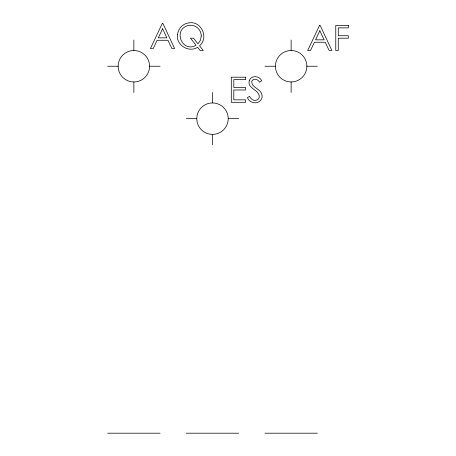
<?xml version="1.0" encoding="UTF-8"?>
<svg xmlns="http://www.w3.org/2000/svg" width="456" height="456" viewBox="0 0 456 456"><rect width="100%" height="100%" fill="white"/><g stroke="black" fill="none" stroke-linecap="round" stroke-linejoin="round"><path stroke-width="0.68" d="M107.656 66.24L118.172 66.24M149.562 66.24L160.079 66.24M264.925 66.24L275.441 66.24M306.831 66.24L317.347 66.24M186.287 118.663L196.804 118.663M228.194 118.663L238.71 118.663M107.656 433.2L160.079 433.2M186.287 433.2L238.71 433.2M264.925 433.2L317.347 433.2M291.133 40.031L291.133 50.513A15.726 15.726 0 0 1 306.831 65.254L306.831 67.226A15.726 15.726 0 0 1 291.133 81.966L291.133 92.454M212.502 92.454L212.502 102.936A15.726 15.726 0 0 1 228.194 117.676L228.194 119.649A15.726 15.726 0 0 1 212.502 134.389L212.502 144.877M133.864 40.031L133.864 50.513A15.726 15.726 0 0 0 118.172 65.254L118.172 67.226A15.726 15.726 0 0 0 133.864 81.966L133.864 92.454M133.864 81.966A15.726 15.726 0 0 0 149.562 67.226L149.562 65.254A15.726 15.726 0 0 0 133.864 50.513M212.502 134.389A15.726 15.726 0 0 1 196.804 119.649L196.804 117.676A15.726 15.726 0 0 1 212.502 102.936M291.133 81.966A15.726 15.726 0 0 1 275.441 67.226L275.441 65.254A15.726 15.726 0 0 1 291.133 50.513M177.549 34.32C175.6 44.944 188.807 53.113 197.619 47.27L200.173 50.513L203.262 50.513L199.54 45.805C209.224 37.871 201.21 20.497 188.852 22.908A12.91 12.91 0 0 0 183.985 24.538C180.456 26.562 178.074 30.307 177.549 34.32M201.267 35.967L200.446 40.276L197.984 43.844L193.498 38.173L190.454 38.173L196.046 45.275C182.292 53.244 172.642 29.919 187.9 25.599A10.511 10.511 0 0 1 195.955 26.693C199.232 28.591 201.256 32.194 201.267 35.967M249.21 80.894C247.237 88.857 260 89.912 259.259 97.31A4.155 4.155 0 0 1 257.133 99.904C254.095 101.642 250.8 99.157 249.557 96.347L247.426 97.63C249.54 103.7 258.962 104.937 261.601 98.73A6.316 6.316 0 0 0 261.812 94.289C260.433 88.521 250.863 87.518 251.849 81.117C253.582 77.731 258.273 79.35 259.641 82.234L261.693 80.683C259.327 75.622 250.823 75.012 249.21 80.894M162.29 23.433L150.429 48.535L153.227 48.535L157.138 40.276L167.95 40.276L171.901 48.535L174.608 48.535L162.906 23.433L162.29 23.433M319.559 25.411L307.697 50.513L310.496 50.513L314.406 42.254L325.219 42.254L329.169 50.513L331.877 50.513L320.169 25.411L319.559 25.411M162.587 28.762L158.283 37.854L166.867 37.854L162.587 28.762M319.855 30.746L315.552 39.832L324.136 39.832L319.855 30.746M348.344 25.411L335.77 25.411L335.77 50.513L338.278 50.513L338.278 38.19L348.344 38.19L348.344 35.733L338.278 35.733L338.278 27.867L348.344 27.867L348.344 25.411M245.681 77.201L231.3 77.201L231.3 102.304L245.584 102.304L245.584 99.847L233.808 99.847L233.808 89.986L245.584 89.986L245.584 87.529L233.808 87.529L233.808 79.657L245.681 79.657L245.681 77.201"/></g></svg>
